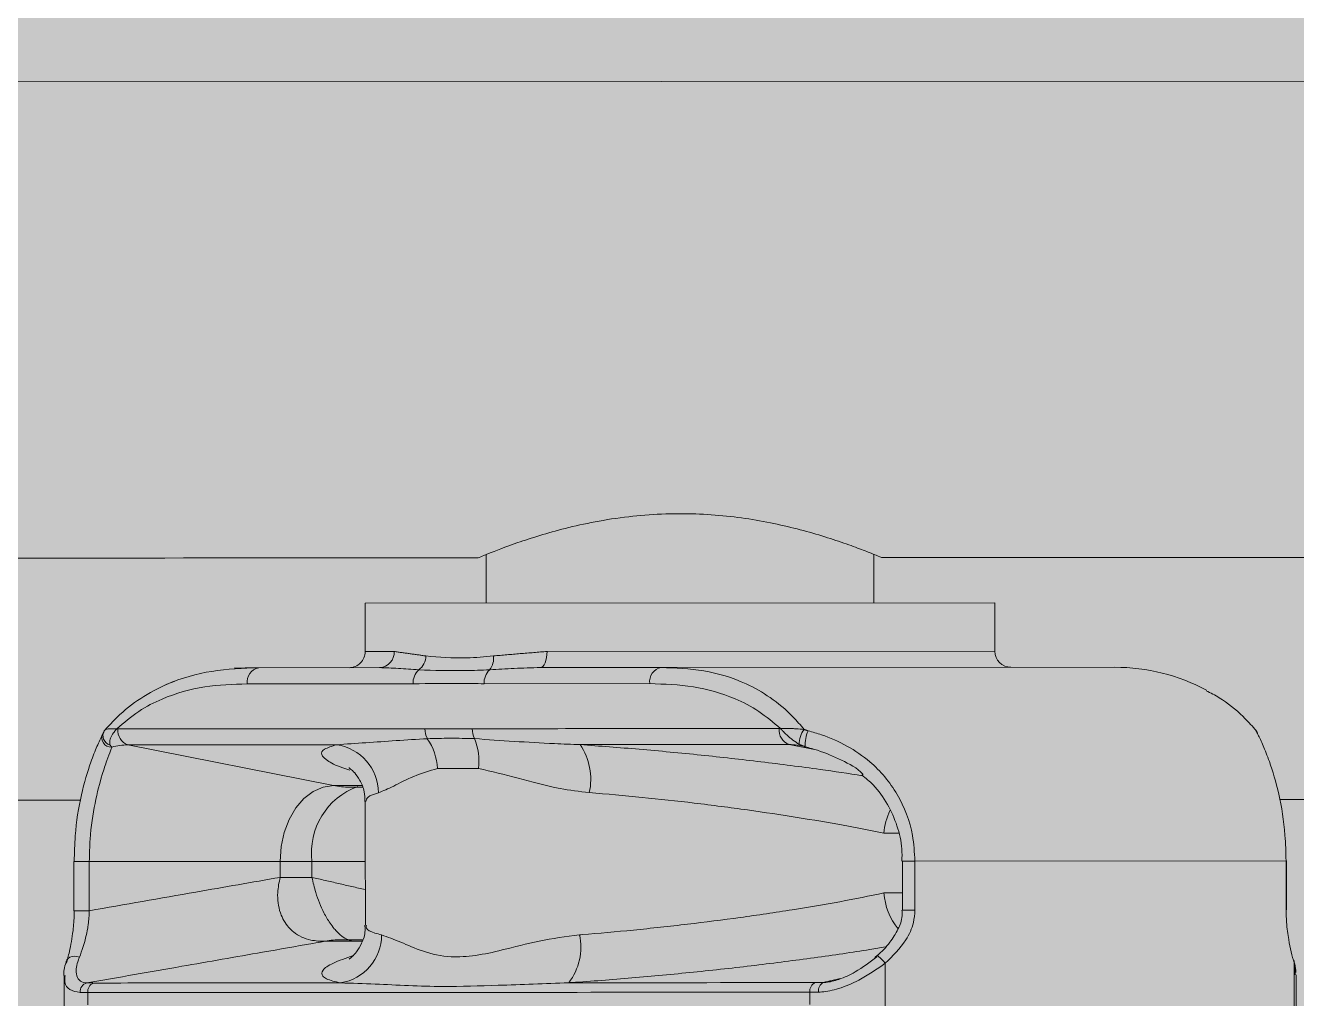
# Model space of a CAD drawing. Header units: millimetres. Extents: x 7964926 to 16080295, y -6277184 to -2986664.
# Drawn here: x 8008727.6 to 8008806.4, y -3080714 to -3080653.7 of the extents above; entities that cross this region are included whole.
import ezdxf

# ---------------------------------------------------------------- set-up
doc = ezdxf.new("R2010")
doc.units = ezdxf.units.MM
doc.header["$LTSCALE"] = 2000
doc.header["$MEASUREMENT"] = 0
doc.linetypes.add('160531_SATTVA BANDAPURA_base PLAN$0$160531_SATTVA BANDAPURA_base PLAN$0$PHANTOM', pattern=[63.5, 31.75, -6.35, 6.35, -6.35, 6.35, -6.35])
doc.layers.add('L - paving', color=9, linetype='Continuous', lineweight=5)
doc.layers.add('L-HATCH', color=8, linetype='Continuous', lineweight=5)

# ---------------------------------------------------------------- blocks, each defined once
blk = doc.blocks.new('gym')
at = {"linetype": '160531_SATTVA BANDAPURA_base PLAN$0$160531_SATTVA BANDAPURA_base PLAN$0$PHANTOM', "lineweight": 0}
blk.add_line((-2876.321, -1.557), (-4476.503, -2.458), dxfattribs=at)
at = {"linetype": 'Continuous', "lineweight": 15}
for p, q in [((-3758.067, -34.357), (-3797.072, -34.379)), ((-3797.07, -37.38), (-3795.27, -37.379)), ((-3785.8, -37.373), (-3758.066, -37.358)), ((-3804.513, -38.384), (-3805.195, -38.404)), ((-3804.513, -38.384), (-3803.664, -38.383)), ((-3803.664, -38.383), (-3796.177, -38.379)), ((-3786.221, -38.374), (-3778.734, -38.369)), ((-3750.621, -38.354), (-3778.734, -38.369)), ((-3779.442, -39.37), (-3789.709, -39.376)), ((-3794.105, -39.378), (-3804.372, -39.384)), ((-3813.332, -42.45), (-3813.238, -42.317)), ((-3813.182, -42.231), (-3813.233, -42.291)), ((-3741.948, -42.191), (-3741.898, -42.25)), ((-3741.795, -42.415), (-3741.892, -42.277)), ((-3799.029, -45.686), (-3811.775, -43.164)), ((-3769.129, -43.474), (-3770.815, -43.14)), ((-3815.122, -50.391), (-3814.162, -50.391)), ((-3802.342, -50.384), (-3814.162, -50.391)), ((-3802.342, -50.384), (-3800.371, -50.383)), ((-3800.371, -50.383), (-3797.063, -50.381)), ((-3763.015, -50.362), (-3763.785, -50.362)), ((-3740.023, -50.349), (-3763.015, -50.362)), ((-3740.023, -50.349), (-3739.998, -50.349)), ((-3802.342, -51.369), (-3800.371, -51.368)), ((-3815.121, -53.433), (-3814.16, -53.433)), ((-3763.013, -53.404), (-3763.783, -53.405)), ((-3740.022, -53.391), (-3739.997, -53.391)), ((-3764.851, -56.687), (-3764.849, -61.041)), ((-3739.526, -61.027), (-3739.529, -56.672)), ((-3814.26, -58.509), (-3814.259, -59.274)), ((-3769.532, -59.249), (-3769.533, -58.484))]:
    blk.add_line(p, q, dxfattribs=at)
at = {"linetype": 'Continuous', "lineweight": 15, "flags": 128}
for points in [[(-3785.8, -37.373), (-3785.808, -37.568), (-3785.832, -37.756), (-3785.87, -37.929), (-3785.923, -38.08), (-3785.987, -38.205), (-3786.06, -38.297), (-3786.139, -38.354), (-3786.221, -38.374)], [(-3808.906, -39.219), (-3809.524, -39.483), (-3810.185, -39.812)], [(-3802.342, -50.384), (-3802.279, -49.468), (-3802.091, -48.587), (-3801.785, -47.775), (-3801.373, -47.063), (-3800.871, -46.479), (-3800.298, -46.044), (-3799.676, -45.777), (-3799.029, -45.686)], [(-3815.579, -56.552), (-3815.55, -56.483), (-3815.474, -56.387), (-3815.366, -56.314), (-3815.232, -56.269), (-3815.081, -56.255), (-3814.926, -56.273), (-3814.775, -56.321)], [(-3764.851, -56.687), (-3764.954, -56.566), (-3765.059, -56.455), (-3765.16, -56.359), (-3765.248, -56.286), (-3765.318, -56.241), (-3765.366, -56.227), (-3765.387, -56.245), (-3765.38, -56.293)], [(-3739.529, -56.672), (-3739.526, -56.552), (-3739.536, -56.506)]]:
    blk.add_lwpolyline(points, dxfattribs=at)
at = {"linetype": 'Continuous', "lineweight": 15}
for centre, radius, start, end in [((-3798.07, -37.38), 1, 270.03227, 0.03227), ((-3796.226, -37.423), 0.957, 272.93629, 2.66783), ((-3794.426, -37.62), 1.119, 306.78663, 358.30729), ((-3790.275, -37.802), 1.159, 322.15498, 7.51755), ((-3757.065, -37.357), 1, 180.03227, 270.03227), ((-3803.488, -39.259), 0.893, 101.40431, 188.05775), ((-3792.98, -39.331), 1.125, 133.53944, 182.38616), ((-3788.584, -39.329), 1.125, 133.53944, 182.38616), ((-3778.557, -39.245), 0.893, 101.40378, 188.05828), ((-3750.614, -50.355), 12.001, 61.85877, 90.03227), ((-3812.791, -42.706), 0.598, 154.65898, 271.73376), ((-3812.727, -42.593), 0.589, 149.20695, 254.93516), ((-3812.383, -46.335), 4.161, 90.04022, 91.11114), ((-3811.441, -42.275), 0.95, 173.88663, 249.40436), ((-3792.088, -42.175), 1.283, 179.43794, 207.99642), ((-3789.156, -42.174), 1.283, 179.436, 207.99836), ((-3770.481, -42.252), 0.95, 173.88657, 249.40442), ((-3771.423, -46.311), 4.16, 88.95326, 90.02435), ((-3768.766, -43.08), 1.413, 141.82062, 182.31271), ((-3767.665, -43.17), 2.154, 155.99027, 182.92404), ((-3811.769, -46.829), 3.665, 90.09247, 105.89086), ((-3799.275, -46.147), 3.023, 0.39617, 81.59932), ((-3796.359, -44.893), 3.784, 4.09656, 33.9877), ((-3793.954, -44.203), 3.933, 353.8997, 21.27634), ((-3786.916, -45.295), 3.82, 347.55313, 34.20771), ((-3770.817, -46.806), 3.665, 74.1736, 89.97203), ((-3796.018, -49.85), 4.386, 110.15328, 186.98007), ((-3798.044, -40.725), 5.058, 258.77345, 270.01104), ((-3760.42, -49.108), 4.549, 155.55289, 174.07339), ((-3760.855, -51.988), 4.103, 184.88939, 218.70708), ((-3799.069, -54.926), 3.017, 278.95029, 359.84914), ((-3787.286, -55.709), 3.573, 322.20998, 12.64052), ((-3798.552, -60.288), 5.058, 90.05354, 101.29106), ((-3814.156, -58.467), 0.58, 105.67736, 183.52157), ((-3813.693, -58.448), 0.57, 110.66249, 186.17566), ((-3768.966, -58.423), 0.57, 110.66085, 186.17731), ((-3768.42, -58.388), 0.569, 117.50083, 189.03598)]:
    blk.add_arc(centre, radius, start, end, dxfattribs=at)
for points, knots in [([(-3790.073, -31.575), (-3790.042, -31.562), (-3789.98, -31.536), (-3789.322, -31.266), (-3787.753, -30.655), (-3785.284, -29.874), (-3782.836, -29.323), (-3780.818, -29.008), (-3778.704, -28.837), (-3776.009, -28.826), (-3772.746, -29.183), (-3769.932, -29.857), (-3768.02, -30.449), (-3766.788, -30.882), (-3765.832, -31.249), (-3765.27, -31.477), (-3765.034, -31.576), (-3765.086, -31.554), (-3765.094, -31.551)], [0, 0, 0, 0, 0.04997, 0.101461, 0.202369, 0.307918, 0.362601, 0.41902, 0.470983, 0.524713, 0.621956, 0.721336, 0.774668, 0.829472, 0.883886, 0.940087, 0.991057, 1, 1, 1, 1]), ([(-3793.307, -37.653), (-3792.499, -37.729), (-3791.246, -37.848), (-3789.682, -37.702), (-3789.126, -37.65)], [0, 0, 0, 0, 0.6445265, 1, 1, 1, 1]), ([(-3813.182, -42.231), (-3812.94, -41.964), (-3812.255, -41.213), (-3810.98, -40.223), (-3809.027, -39.182), (-3806.559, -38.486), (-3804.638, -38.418), (-3803.664, -38.383)], [0, 0, 0, 0, 0.092472, 0.260568, 0.432763, 0.712597, 1, 1, 1, 1]), ([(-3793.756, -38.515), (-3794.183, -38.482), (-3795.03, -38.415), (-3795.797, -38.391), (-3796.177, -38.379)], [0, 0, 0, 0, 0.503581, 1, 1, 1, 1]), ([(-3789.36, -38.513), (-3789.86, -38.532), (-3791.418, -38.591), (-3792.81, -38.546), (-3793.756, -38.515)], [0, 0, 0, 0, 0.321203, 1, 1, 1, 1]), ([(-3786.221, -38.374), (-3786.764, -38.386), (-3787.843, -38.412), (-3788.856, -38.479), (-3789.36, -38.513)], [0, 0, 0, 0, 0.503752, 1, 1, 1, 1]), ([(-3778.734, -38.369), (-3777.854, -38.401), (-3776.076, -38.466), (-3773.798, -39.147), (-3771.956, -40.193), (-3770.759, -41.178), (-3770.105, -41.94), (-3769.877, -42.207)], [0, 0, 0, 0, 0.280779, 0.567234, 0.735527, 0.907527, 1, 1, 1, 1]), ([(-3789.709, -39.376), (-3790.18, -39.366), (-3791.645, -39.336), (-3793.11, -39.361), (-3794.105, -39.378)], [0, 0, 0, 0, 0.321302, 1, 1, 1, 1]), ([(-3771.347, -42.151), (-3771.786, -41.777), (-3772.675, -41.02), (-3774.484, -40.093), (-3776.757, -39.455), (-3778.539, -39.399), (-3779.442, -39.37)], [0, 0, 0, 0, 0.181628, 0.367555, 0.67981, 1, 1, 1, 1]), ([(-3804.372, -39.384), (-3805.255, -39.412), (-3807.037, -39.47), (-3809.3, -40.1), (-3811.126, -41.035), (-3812.014, -41.792), (-3812.463, -42.174)], [0, 0, 0, 0, 0.313321, 0.632443, 0.814298, 1, 1, 1, 1]), ([(-3741.948, -42.191), (-3742.191, -41.926), (-3742.877, -41.178), (-3743.892, -40.352), (-3744.699, -39.946), (-3744.973, -39.808)], [0, 0, 0, 0, 0.266412, 0.7507, 1, 1, 1, 1]), ([(-3815.098, -50.391), (-3815.085, -49.857), (-3815.05, -48.411), (-3814.685, -46.189), (-3814.136, -44.362), (-3813.676, -43.216), (-3813.399, -42.629), (-3813.278, -42.395), (-3813.238, -42.317)], [0, 0, 0, 0, 0.139891, 0.378988, 0.615666, 0.769821, 0.924154, 1, 1, 1, 1]), ([(-3812.463, -42.174), (-3812.465, -42.174), (-3812.469, -42.174), (-3812.476, -42.173), (-3812.487, -42.173), (-3812.504, -42.172), (-3812.533, -42.17), (-3812.583, -42.168), (-3812.668, -42.164), (-3812.823, -42.163), (-3812.976, -42.171), (-3813.135, -42.195), (-3813.164, -42.217), (-3813.182, -42.231)], [0, 0, 0, 0, 0.004121, 0.01064, 0.018354, 0.031648, 0.054584, 0.094182, 0.16318, 0.287886, 0.550734, 0.702768, 1, 1, 1, 1]), ([(-3812.463, -42.174), (-3812.465, -42.176), (-3812.469, -42.18), (-3812.477, -42.189), (-3812.488, -42.202), (-3812.507, -42.222), (-3812.538, -42.259), (-3812.594, -42.326), (-3812.716, -42.489), (-3812.824, -42.685), (-3812.911, -42.943), (-3812.892, -43.073), (-3812.88, -43.161)], [0, 0, 0, 0, 0.004258, 0.014568, 0.025216, 0.043747, 0.076266, 0.13446, 0.244776, 0.55627, 0.701646, 1, 1, 1, 1]), ([(-3812.386, -42.174), (-3811.915, -42.173), (-3809.561, -42.172), (-3803.223, -42.168), (-3797.355, -42.165), (-3793.371, -42.163)], [0, 0, 0, 0, 0.0742839, 0.3714165, 1, 1, 1, 1]), ([(-3793.371, -42.163), (-3792.901, -42.166), (-3791.923, -42.172), (-3790.946, -42.165), (-3790.439, -42.161)], [0, 0, 0, 0, 0.481684, 1, 1, 1, 1]), ([(-3790.439, -42.161), (-3787.868, -42.16), (-3781.53, -42.156), (-3775.191, -42.153), (-3771.425, -42.15)], [0, 0, 0, 0, 0.405733, 1, 1, 1, 1]), ([(-3769.877, -42.207), (-3770.043, -42.192), (-3770.293, -42.17), (-3770.659, -42.147), (-3770.92, -42.139), (-3771.122, -42.141), (-3771.221, -42.144), (-3771.275, -42.147), (-3771.306, -42.148), (-3771.323, -42.15), (-3771.334, -42.15), (-3771.341, -42.151), (-3771.346, -42.151), (-3771.347, -42.151)], [0, 0, 0, 0, 0.2972406, 0.4492652, 0.7121115, 0.8368305, 0.905826, 0.9454124, 0.9683402, 0.9816498, 0.9893603, 0.9958755, 1, 1, 1, 1]), ([(-3770.178, -43.137), (-3770.315, -43.049), (-3770.519, -42.919), (-3770.828, -42.661), (-3771.041, -42.465), (-3771.203, -42.303), (-3771.268, -42.235), (-3771.302, -42.199), (-3771.322, -42.179), (-3771.334, -42.166), (-3771.341, -42.157), (-3771.346, -42.153), (-3771.347, -42.151)], [0, 0, 0, 0, 0.298359, 0.443722, 0.755221, 0.865545, 0.92373, 0.956249, 0.974789, 0.985435, 0.995749, 1, 1, 1, 1]), ([(-3769.633, -42.293), (-3769.358, -42.37), (-3768.521, -42.604), (-3767.197, -43.19), (-3765.512, -44.334), (-3763.99, -46.16), (-3763.129, -48.382), (-3763.046, -49.828), (-3763.015, -50.362)], [0, 0, 0, 0, 0.075847, 0.23018, 0.384335, 0.621012, 0.860109, 1, 1, 1, 1]), ([(-3741.797, -42.416), (-3741.807, -42.396), (-3741.832, -42.345), (-3741.863, -42.299), (-3741.889, -42.264), (-3741.898, -42.251)], [0, 0, 0, 0, 0.290245, 0.729911, 1, 1, 1, 1]), ([(-3740.023, -50.349), (-3740.037, -49.815), (-3740.074, -48.369), (-3740.44, -46.147), (-3740.991, -44.32), (-3741.453, -43.175), (-3741.731, -42.588), (-3741.852, -42.354), (-3741.892, -42.277)], [0, 0, 0, 0, 0.139891, 0.378987, 0.615664, 0.769819, 0.924151, 1, 1, 1, 1]), ([(-3812.773, -43.304), (-3812.798, -43.373), (-3812.872, -43.581), (-3813.064, -44.098), (-3813.404, -45.102), (-3813.831, -46.703), (-3814.124, -48.657), (-3814.152, -49.924), (-3814.162, -50.391)], [0, 0, 0, 0, 0.078871, 0.236479, 0.393843, 0.629317, 0.863628, 1, 1, 1, 1]), ([(-3798.834, -43.156), (-3799.381, -43.157), (-3803.695, -43.159), (-3808.009, -43.161), (-3811.775, -43.164)], [0, 0, 0, 0, 0.1269, 1, 1, 1, 1]), ([(-3798.032, -44.724), (-3798.115, -44.699), (-3798.758, -44.507), (-3799.407, -44.176), (-3799.863, -43.764), (-3799.693, -43.415), (-3799.123, -43.243), (-3798.834, -43.156)], [0, 0, 0, 0, 0.0364281, 0.2831468, 0.5370935, 0.7656401, 1, 1, 1, 1]), ([(-3798.834, -43.156), (-3797.634, -43.07), (-3795.841, -42.942), (-3793.873, -42.819), (-3793.221, -42.778)], [0, 0, 0, 0, 0.668913, 1, 1, 1, 1]), ([(-3793.221, -42.778), (-3792.759, -42.765), (-3791.799, -42.739), (-3790.804, -42.763), (-3790.289, -42.776)], [0, 0, 0, 0, 0.481703, 1, 1, 1, 1]), ([(-3790.289, -42.776), (-3788.67, -42.892), (-3786.557, -43.042), (-3784.287, -43.128), (-3783.757, -43.148)], [0, 0, 0, 0, 0.766573, 1, 1, 1, 1]), ([(-3770.815, -43.14), (-3771.286, -43.141), (-3773.64, -43.142), (-3777.954, -43.145), (-3781.797, -43.147), (-3783.757, -43.148)], [0, 0, 0, 0, 0.109137, 0.545688, 1, 1, 1, 1]), ([(-3783.757, -43.148), (-3782.544, -43.238), (-3780.082, -43.421), (-3776.283, -43.784), (-3772.506, -44.207), (-3769.123, -44.639), (-3767.135, -44.941), (-3766.273, -45.072)], [0, 0, 0, 0, 0.206423, 0.418873, 0.625282, 0.837598, 1, 1, 1, 1]), ([(-3766.219, -45.003), (-3766.226, -44.995), (-3766.58, -44.59), (-3767.574, -44.102), (-3768.778, -43.553), (-3769.557, -43.348), (-3769.817, -43.279)], [0, 0, 0, 0, 0.007922, 0.40432, 0.801329, 1, 1, 1, 1]), ([(-3798.079, -44.582), (-3798.083, -44.58), (-3798.113, -44.565), (-3798.001, -44.629), (-3797.739, -44.857), (-3797.387, -45.328), (-3797.1, -45.979), (-3797.096, -46.469), (-3797.094, -46.678)], [0, 0, 0, 0, 0.042561, 0.267685, 0.464583, 0.656075, 0.853603, 1, 1, 1, 1]), ([(-3792.585, -44.623), (-3793.093, -44.775), (-3794.136, -45.086), (-3795.37, -45.776), (-3795.956, -46.008), (-3796.252, -46.126)], [0, 0, 0, 0, 0.319771, 0.656312, 1, 1, 1, 1]), ([(-3783.186, -46.119), (-3783.795, -46.045), (-3785.343, -45.858), (-3787.666, -45.184), (-3789.245, -44.81), (-3790.043, -44.621)], [0, 0, 0, 0, 0.242895, 0.617326, 1, 1, 1, 1]), ([(-3766.307, -45.028), (-3766.065, -45.224), (-3765.436, -45.735), (-3764.683, -46.81), (-3764.089, -48.158), (-3763.797, -49.371), (-3763.815, -50.111), (-3763.821, -50.363)], [0, 0, 0, 0, 0.1550059, 0.4027954, 0.6421755, 0.878264, 1, 1, 1, 1]), ([(-3796.252, -46.126), (-3796.508, -46.21), (-3796.983, -46.365), (-3797.016, -46.577), (-3797.031, -46.675)], [0, 0, 0, 0, 0.5381007, 1, 1, 1, 1]), ([(-3764.945, -48.638), (-3765.764, -48.472), (-3767.423, -48.136), (-3770.288, -47.648), (-3773.397, -47.183), (-3776.646, -46.764), (-3779.967, -46.395), (-3782.103, -46.212), (-3783.186, -46.119)], [0, 0, 0, 0, 0.160265, 0.324662, 0.491186, 0.662446, 0.8288, 1, 1, 1, 1]), ([(-3814.162, -50.391), (-3814.162, -50.768), (-3814.161, -51.782), (-3814.161, -52.796), (-3814.16, -53.433)], [0, 0, 0, 0, 0.37197, 1, 1, 1, 1]), ([(-3802.342, -51.369), (-3802.342, -51.172), (-3802.342, -50.844), (-3802.342, -50.516), (-3802.342, -50.384)], [0, 0, 0, 0, 0.599334, 1, 1, 1, 1]), ([(-3800.371, -50.383), (-3800.371, -50.514), (-3800.371, -50.843), (-3800.371, -51.171), (-3800.371, -51.368)], [0, 0, 0, 0, 0.400666, 1, 1, 1, 1]), ([(-3763.015, -50.362), (-3763.015, -50.762), (-3763.014, -51.776), (-3763.014, -52.79), (-3763.013, -53.404)], [0, 0, 0, 0, 0.394493, 1, 1, 1, 1]), ([(-3740.022, -53.391), (-3740.022, -52.991), (-3740.022, -51.977), (-3740.023, -50.963), (-3740.023, -50.349)], [0, 0, 0, 0, 0.394495, 1, 1, 1, 1]), ([(-3802.342, -51.369), (-3804.079, -51.672), (-3808.018, -52.36), (-3811.958, -53.048), (-3814.16, -53.433)], [0, 0, 0, 0, 0.440937, 1, 1, 1, 1]), ([(-3799.542, -55.329), (-3799.846, -55.322), (-3800.559, -55.306), (-3801.292, -54.953), (-3801.901, -54.402), (-3802.171, -53.981), (-3802.447, -53.228), (-3802.556, -52.431), (-3802.405, -51.682), (-3802.342, -51.369)], [0, 0, 0, 0, 0.159926, 0.375873, 0.430549, 0.610066, 0.636349, 0.847809, 1, 1, 1, 1]), ([(-3800.371, -51.368), (-3800.299, -51.681), (-3800.128, -52.43), (-3799.724, -53.429), (-3799.3, -54.145), (-3799.014, -54.522), (-3798.62, -54.949), (-3798.238, -55.245), (-3797.966, -55.272), (-3797.915, -55.277)], [0, 0, 0, 0, 0.171024, 0.408651, 0.550259, 0.640517, 0.70196, 0.944626, 1, 1, 1, 1]), ([(-3783.799, -54.927), (-3783.742, -54.922), (-3782.652, -54.838), (-3780.431, -54.642), (-3777.125, -54.284), (-3773.799, -53.859), (-3770.617, -53.387), (-3767.586, -52.875), (-3765.832, -52.519), (-3764.943, -52.338)], [0, 0, 0, 0, 0.008949, 0.170987, 0.33784, 0.500945, 0.668833, 0.832068, 1, 1, 1, 1]), ([(-3815.585, -56.715), (-3815.521, -56.475), (-3815.365, -55.888), (-3815.172, -54.849), (-3815.099, -53.923), (-3815.096, -53.503), (-3815.096, -53.433)], [0, 0, 0, 0, 0.2769511, 0.6769057, 0.9465552, 1, 1, 1, 1]), ([(-3814.16, -53.433), (-3814.176, -53.726), (-3814.196, -54.097), (-3814.319, -54.869), (-3814.505, -55.594), (-3814.696, -56.109), (-3814.775, -56.321)], [0, 0, 0, 0, 0.2491262, 0.3162048, 0.7178213, 1, 1, 1, 1]), ([(-3763.818, -53.406), (-3763.81, -53.524), (-3763.783, -53.932), (-3764.058, -54.632), (-3764.581, -55.466), (-3765.115, -56.021), (-3765.46, -56.297), (-3765.507, -56.334)], [0, 0, 0, 0, 0.099811, 0.344145, 0.618261, 0.948857, 1, 1, 1, 1]), ([(-3763.013, -53.404), (-3763.034, -53.66), (-3763.088, -54.31), (-3763.648, -55.514), (-3764.389, -56.236), (-3764.851, -56.687)], [0, 0, 0, 0, 0.196914, 0.499064, 1, 1, 1, 1]), ([(-3739.529, -56.672), (-3739.645, -56.222), (-3739.832, -55.501), (-3739.999, -54.297), (-3740.015, -53.647), (-3740.022, -53.391)], [0, 0, 0, 0, 0.500935, 0.803086, 1, 1, 1, 1]), ([(-3796.992, -54.333), (-3797.005, -54.395), (-3797.045, -54.584), (-3796.655, -54.778), (-3796.194, -54.897), (-3796.052, -54.934)], [0, 0, 0, 0, 0.251052, 0.768315, 1, 1, 1, 1]), ([(-3797.097, -54.337), (-3797.086, -54.445), (-3797.046, -54.842), (-3797.269, -55.456), (-3797.603, -56.01), (-3797.906, -56.312), (-3798.073, -56.431), (-3798.073, -56.43), (-3798.073, -56.43)], [0, 0, 0, 0, 0.07719, 0.283464, 0.471062, 0.654685, 0.846308, 1, 1, 1, 1]), ([(-3796.052, -54.934), (-3795.683, -55.067), (-3794.987, -55.318), (-3793.515, -55.982), (-3791.932, -56.355), (-3790.249, -56.243), (-3788.437, -55.853), (-3786.326, -55.263), (-3784.641, -55.039), (-3783.799, -54.927)], [0, 0, 0, 0, 0.169705, 0.319964, 0.469682, 0.585047, 0.700712, 0.850544, 1, 1, 1, 1]), ([(-3814.312, -57.908), (-3812.352, -57.566), (-3808.723, -56.932), (-3804.06, -56.118), (-3801.097, -55.6), (-3799.802, -55.374), (-3799.542, -55.329)], [0, 0, 0, 0, 0.398103, 0.737087, 0.947166, 1, 1, 1, 1]), ([(-3764.839, -55.672), (-3765.16, -55.728), (-3766.506, -55.961), (-3769.23, -56.353), (-3772.903, -56.828), (-3776.727, -57.252), (-3780.558, -57.611), (-3783.121, -57.809), (-3784.396, -57.894), (-3784.462, -57.898)], [0, 0, 0, 0, 0.058522, 0.245154, 0.431837, 0.618513, 0.804205, 0.98989, 1, 1, 1, 1]), ([(-3815.571, -56.554), (-3815.581, -56.578), (-3815.707, -56.908), (-3815.765, -57.232), (-3815.718, -57.517), (-3815.718, -57.521)], [0, 0, 0, 0, 0.072484, 0.985495, 1, 1, 1, 1]), ([(-3814.775, -56.321), (-3814.795, -56.374), (-3814.935, -56.747), (-3815.032, -57.291), (-3814.835, -57.758), (-3814.541, -57.894), (-3814.345, -57.906), (-3814.312, -57.908)], [0, 0, 0, 0, 0.068045, 0.474695, 0.73891, 0.956424, 1, 1, 1, 1]), ([(-3798.599, -57.906), (-3798.766, -57.87), (-3799.303, -57.751), (-3799.788, -57.497), (-3799.781, -57.122), (-3799.173, -56.693), (-3798.268, -56.372), (-3797.82, -56.213)], [0, 0, 0, 0, 0.100843, 0.325851, 0.55087, 0.777746, 1, 1, 1, 1]), ([(-3764.851, -56.687), (-3765.388, -57.061), (-3766.304, -57.701), (-3767.694, -58.282), (-3768.532, -58.459), (-3768.917, -58.474), (-3768.982, -58.477)], [0, 0, 0, 0, 0.410436, 0.70095, 0.949358, 1, 1, 1, 1]), ([(-3768.683, -57.883), (-3768.633, -57.88), (-3768.335, -57.866), (-3767.664, -57.704), (-3766.543, -57.175), (-3765.815, -56.623), (-3765.38, -56.293)], [0, 0, 0, 0, 0.047875, 0.285052, 0.573065, 1, 1, 1, 1]), ([(-3739.418, -57.268), (-3739.424, -57.091), (-3739.432, -56.844), (-3739.526, -56.583), (-3739.553, -56.509)], [0, 0, 0, 0, 0.716518, 1, 1, 1, 1]), ([(-3739.461, -57.28), (-3739.452, -57.144), (-3739.439, -56.958), (-3739.51, -56.733), (-3739.529, -56.672)], [0, 0, 0, 0, 0.729508, 1, 1, 1, 1]), ([(-3814.735, -58.503), (-3814.964, -58.46), (-3815.418, -58.376), (-3815.714, -57.971), (-3815.672, -57.594), (-3815.656, -57.448)], [0, 0, 0, 0, 0.384674, 0.761402, 1, 1, 1, 1]), ([(-3813.894, -57.915), (-3813.612, -57.915), (-3812.199, -57.914), (-3807.101, -57.911), (-3802.285, -57.908), (-3798.599, -57.906)], [0, 0, 0, 0, 0.055409, 0.277044, 1, 1, 1, 1]), ([(-3784.462, -57.898), (-3785.93, -57.953), (-3788.599, -58.052), (-3792.585, -58.183), (-3795.844, -57.993), (-3797.886, -57.929), (-3798.599, -57.906)], [0, 0, 0, 0, 0.2924301, 0.5317107, 0.8365431, 1, 1, 1, 1]), ([(-3784.462, -57.898), (-3783.852, -57.898), (-3778.754, -57.895), (-3773.656, -57.892), (-3769.167, -57.89)], [0, 0, 0, 0, 0.119623, 1, 1, 1, 1]), ([(-3769.533, -58.484), (-3769.815, -58.484), (-3771.228, -58.485), (-3777.16, -58.488), (-3791.786, -58.497), (-3805.283, -58.504), (-3814.26, -58.509)], [0, 0, 0, 0, 0.018947, 0.094737, 0.397896, 1, 1, 1, 1])]:
    blk.add_open_spline(points, degree=3, knots=knots, dxfattribs=at)
for points in [[(-3789.573, -31.37), (-3789.571, -34.375)], [(-3765.568, -34.361), (-3765.57, -31.358)], [(-3765.094, -31.561), (-3590.05, -31.462)], [(-4374.376, -31.904), (-3790.073, -31.575)], [(-3797.072, -34.379), (-3797.07, -37.38)], [(-3758.066, -37.358), (-3758.067, -34.357)], [(-3795.27, -37.379), (-3793.307, -37.653)], [(-3789.126, -37.65), (-3785.8, -37.373)], [(-3769.877, -42.207), (-3769.633, -42.293)], [(-3741.892, -42.277), (-3741.948, -42.191)], [(-3812.88, -43.161), (-3812.773, -43.304)], [(-3769.817, -43.279), (-3770.178, -43.137)], [(-3790.043, -44.621), (-3792.585, -44.623)], [(-3799.029, -45.686), (-3797.275, -45.685)], [(-3798.043, -45.783), (-3797.239, -45.782)], [(-3948.023, -46.666), (-3814.699, -46.591)], [(-3797.065, -46.675), (-3797.06, -54.333)], [(-3740.426, -46.549), (-3608.827, -46.475)], [(-3764.03, -48.637), (-3764.945, -48.638)], [(-3815.122, -50.391), (-3815.121, -53.433)], [(-3763.785, -50.362), (-3763.783, -53.405)], [(-3739.997, -53.391), (-3739.998, -50.349)], [(-3800.371, -51.368), (-3797.062, -52.129)], [(-3764.943, -52.338), (-3763.783, -52.337)], [(-3797.258, -55.327), (-3799.542, -55.329)], [(-3797.232, -55.23), (-3798.557, -55.231)], [(-3815.72, -57.448), (-3815.718, -60.331)], [(-3739.457, -57.405), (-3739.461, -57.28)], [(-3739.392, -60.288), (-3739.393, -57.405)], [(-3814.312, -57.908), (-3813.894, -57.915)], [(-3769.167, -57.89), (-3768.683, -57.883)], [(-3767.598, -57.632), (-3768.683, -57.883)], [(-3814.26, -58.509), (-3814.735, -58.503)], [(-3768.982, -58.477), (-3769.533, -58.484)]]:
    blk.add_open_spline(points, degree=1, dxfattribs=at)

msp = doc.modelspace()

# ---------------------------------------------------------------- hatches: boundary and pattern name
at = {"layer": 'L - paving'}
h = msp.add_hatch(dxfattribs=at)
h.set_pattern_fill('ANSI36', color=37, scale=1000)
h.paths.add_polyline_path([(7997249.075, -3079450.781), (7997249.075, -3078947.259), (7999248.191, -3078947.259), (7999248.191, -3079450.781)], flags=16)
h.paths.add_polyline_path([(8000120.75, -3079437.903), (8000120.75, -3078934.381), (8002119.866, -3078934.381), (8002119.866, -3079437.903)], flags=16)
h.paths.add_polyline_path([(8015248.976, -3079419.059), (8015248.976, -3078915.54), (8017248.093, -3078915.54), (8017248.093, -3079419.059)], flags=16)
h.paths.add_polyline_path([(8018120.651, -3079406.185), (8018120.651, -3078902.665), (8020119.767, -3078902.665), (8020119.767, -3079406.185)], flags=16)
h.paths.add_polyline_path([(7999236.282, -3080456.148), (7999236.282, -3081256.148), (7998436.282, -3081256.148), (7998436.282, -3080456.148)], flags=16)
h.paths.add_polyline_path([(8022495, -3080470.583), (8022495, -3079512), (8023637.093, -3079512), (8023636.133, -3080473.417)])
h.paths.add_polyline_path([(7993153.391, -3080728.49), (7993153.391, -3080434.644), (7993447.236, -3080434.644), (7993447.236, -3080728.49)], flags=16)
h.paths.add_polyline_path([(8007659.24, -3081506.429), (8007659.24, -3081212.583), (8007953.086, -3081212.583), (8007953.086, -3081506.429)], flags=16)
h.paths.add_polyline_path([(8022154.156, -3081211.818), (8022448.002, -3081211.818), (8022448.002, -3081505.664), (8022154.156, -3081505.664)], flags=16)
h.paths.add_polyline_path([(8017889.526, -3079143.185), (8017889.526, -3079543.185), (8017489.526, -3079543.185), (8017489.526, -3079143.185)], flags=16)
h.paths.add_polyline_path([(8020361.12, -3079138.131), (8020761.12, -3079138.131), (8020761.12, -3079538.131), (8020361.12, -3079538.131)], flags=16)
h.paths.add_polyline_path([(7999889.625, -3079174.903), (7999889.625, -3079574.903), (7999489.625, -3079574.903), (7999489.625, -3079174.903)], flags=16)
h.paths.add_polyline_path([(7997011.945, -3079179.957), (7997011.945, -3079579.957), (7996611.945, -3079579.957), (7996611.945, -3079179.957)], flags=16)
edge = h.paths.add_edge_path()
edge.add_arc((7997107.169, -3072809.965), 8900, 253.9687287, 267.6113843)
edge.add_line((7996736.242, -3081702.232), (7996736.242, -3080509.965))
edge.add_line((7996736.242, -3080509.965), (7998136.242, -3080509.965))
edge.add_line((7998136.242, -3080509.965), (7998136.242, -3081709.965))
edge.add_line((7998136.242, -3081709.965), (8001236.232, -3081709.965))
edge.add_line((8001236.232, -3081709.965), (8001236.232, -3080509.961))
edge.add_line((8001236.232, -3080509.961), (8002636.232, -3080509.961))
edge.add_line((8002636.232, -3080509.961), (8002636.232, -3081709.965))
edge.add_line((8002636.232, -3081709.965), (8005736.222, -3081709.965))
edge.add_line((8005736.222, -3081709.965), (8005736.222, -3080509.961))
edge.add_line((8005736.222, -3080509.961), (8007136.222, -3080509.961))
edge.add_line((8007136.222, -3080509.961), (8007136.222, -3081711.184))
edge.add_line((8007136.222, -3081711.184), (8010236.211, -3081711.184))
edge.add_line((8010236.211, -3081711.184), (8010236.211, -3080509.961))
edge.add_line((8010236.211, -3080509.961), (8011636.211, -3080509.961))
edge.add_line((8011636.211, -3080509.961), (8011636.211, -3081709.965))
edge.add_line((8011636.211, -3081709.965), (8011636.691, -3081709.965))
edge.add_line((8011636.691, -3081709.965), (8011636.691, -3080909.965))
edge.add_line((8011636.691, -3080909.965), (8012436.691, -3080909.965))
edge.add_line((8012436.691, -3080909.965), (8012436.691, -3081709.965))
edge.add_line((8012436.691, -3081709.965), (8014736.201, -3081709.965))
edge.add_line((8014736.201, -3081709.965), (8014736.201, -3080509.961))
edge.add_line((8014736.201, -3080509.961), (8016136.201, -3080509.961))
edge.add_line((8016136.201, -3080509.961), (8016136.201, -3081709.965))
edge.add_line((8016136.201, -3081709.965), (8019236.19, -3081709.965))
edge.add_line((8019236.19, -3081709.965), (8019236.19, -3080509.961))
edge.add_line((8019236.19, -3080509.961), (8020636.19, -3080509.961))
edge.add_line((8020636.19, -3080509.961), (8020636.19, -3081709.965))
edge.add_line((8020636.19, -3081709.965), (8023636.133, -3081709.965))
edge.add_line((8023636.133, -3081709.965), (8023636.133, -3078632.711))
edge.add_line((8023636.133, -3078632.711), (8021648.365, -3078636.214))
edge.add_line((8021648.365, -3078636.214), (8021648.365, -3079296.461))
edge.add_line((8021648.365, -3079296.461), (8020848.365, -3079296.461))
edge.add_line((8020848.365, -3079296.461), (8020848.365, -3078637.624))
edge.add_line((8020848.365, -3078637.624), (8014852.052, -3078648.191))
edge.add_line((8014852.052, -3078648.191), (8014852.052, -3079148.25))
edge.add_line((8014852.052, -3079148.25), (8015011.847, -3079148.25))
edge.add_line((8015011.847, -3079148.25), (8015011.847, -3079548.25))
edge.add_line((8015011.847, -3079548.25), (8014852.052, -3079548.25))
edge.add_line((8014852.052, -3079548.25), (8014852.052, -3079869.392))
edge.add_line((8014852.052, -3079869.392), (8002535.811, -3079869.392))
edge.add_line((8002535.811, -3079869.392), (8002535.811, -3078669.897))
edge.add_line((8002535.811, -3078669.897), (7992415.753, -3078687.732))
edge.add_line((7992415.753, -3078687.732), (7992419.853, -3081014.386))
edge.add_arc((7992136.254, -3090109.965), 9100, 73.9687287, 88.2140985, ccw=False)

# ---------------------------------------------------------------- block references
at = {"layer": 'L-HATCH', "color": 2}
msp.add_blockref('gym', (8012545.741, -3080655.126), dxfattribs=at)

doc.saveas('drawing.dxf')
